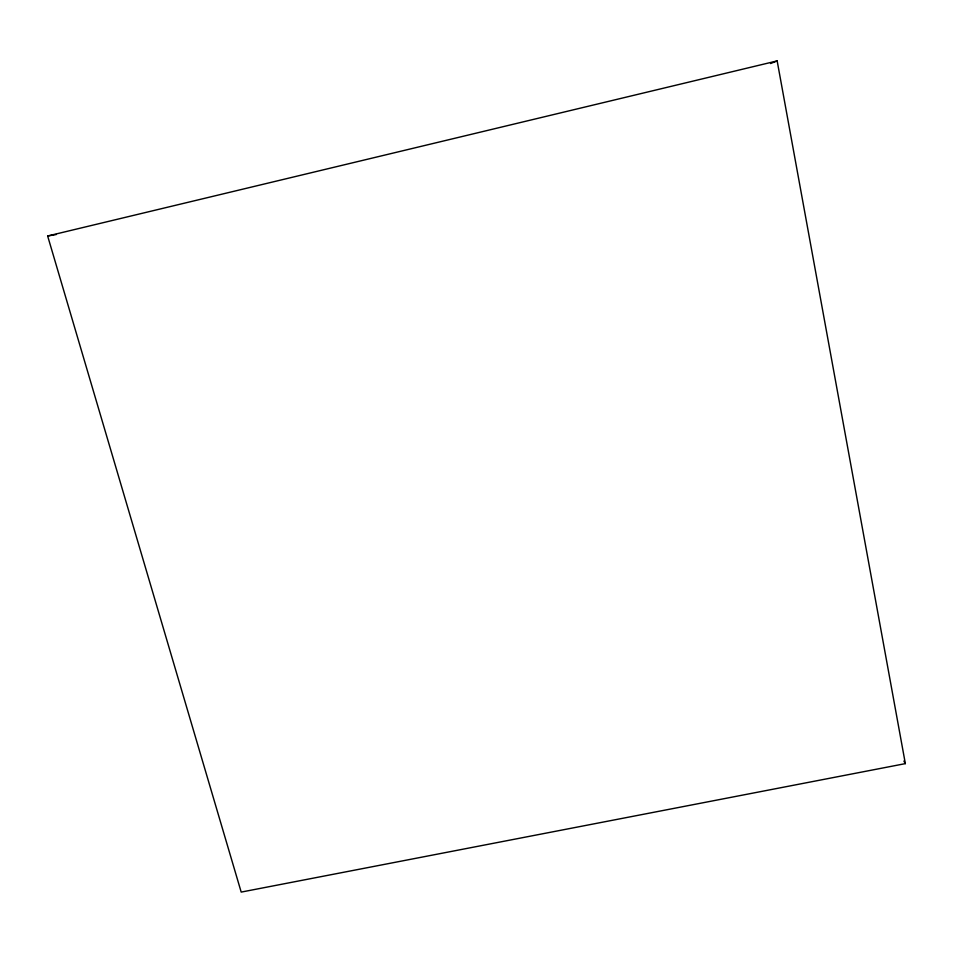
<?xml version="1.0" encoding="UTF-8"?>
<svg xmlns="http://www.w3.org/2000/svg" width="953" height="953" viewBox="0 0 953 953"><rect width="100%" height="100%" fill="white"/><g stroke="black" fill="none" stroke-linecap="round" stroke-linejoin="round"><path stroke-width="1.43" d="M770.536 63.541L777.16 60.909L905.35 763.627L241.192 892.091L47.65 235.999L777.16 60.909M47.65 235.999L56.287 234.509M903.897 761.066L905.35 763.627"/></g></svg>
